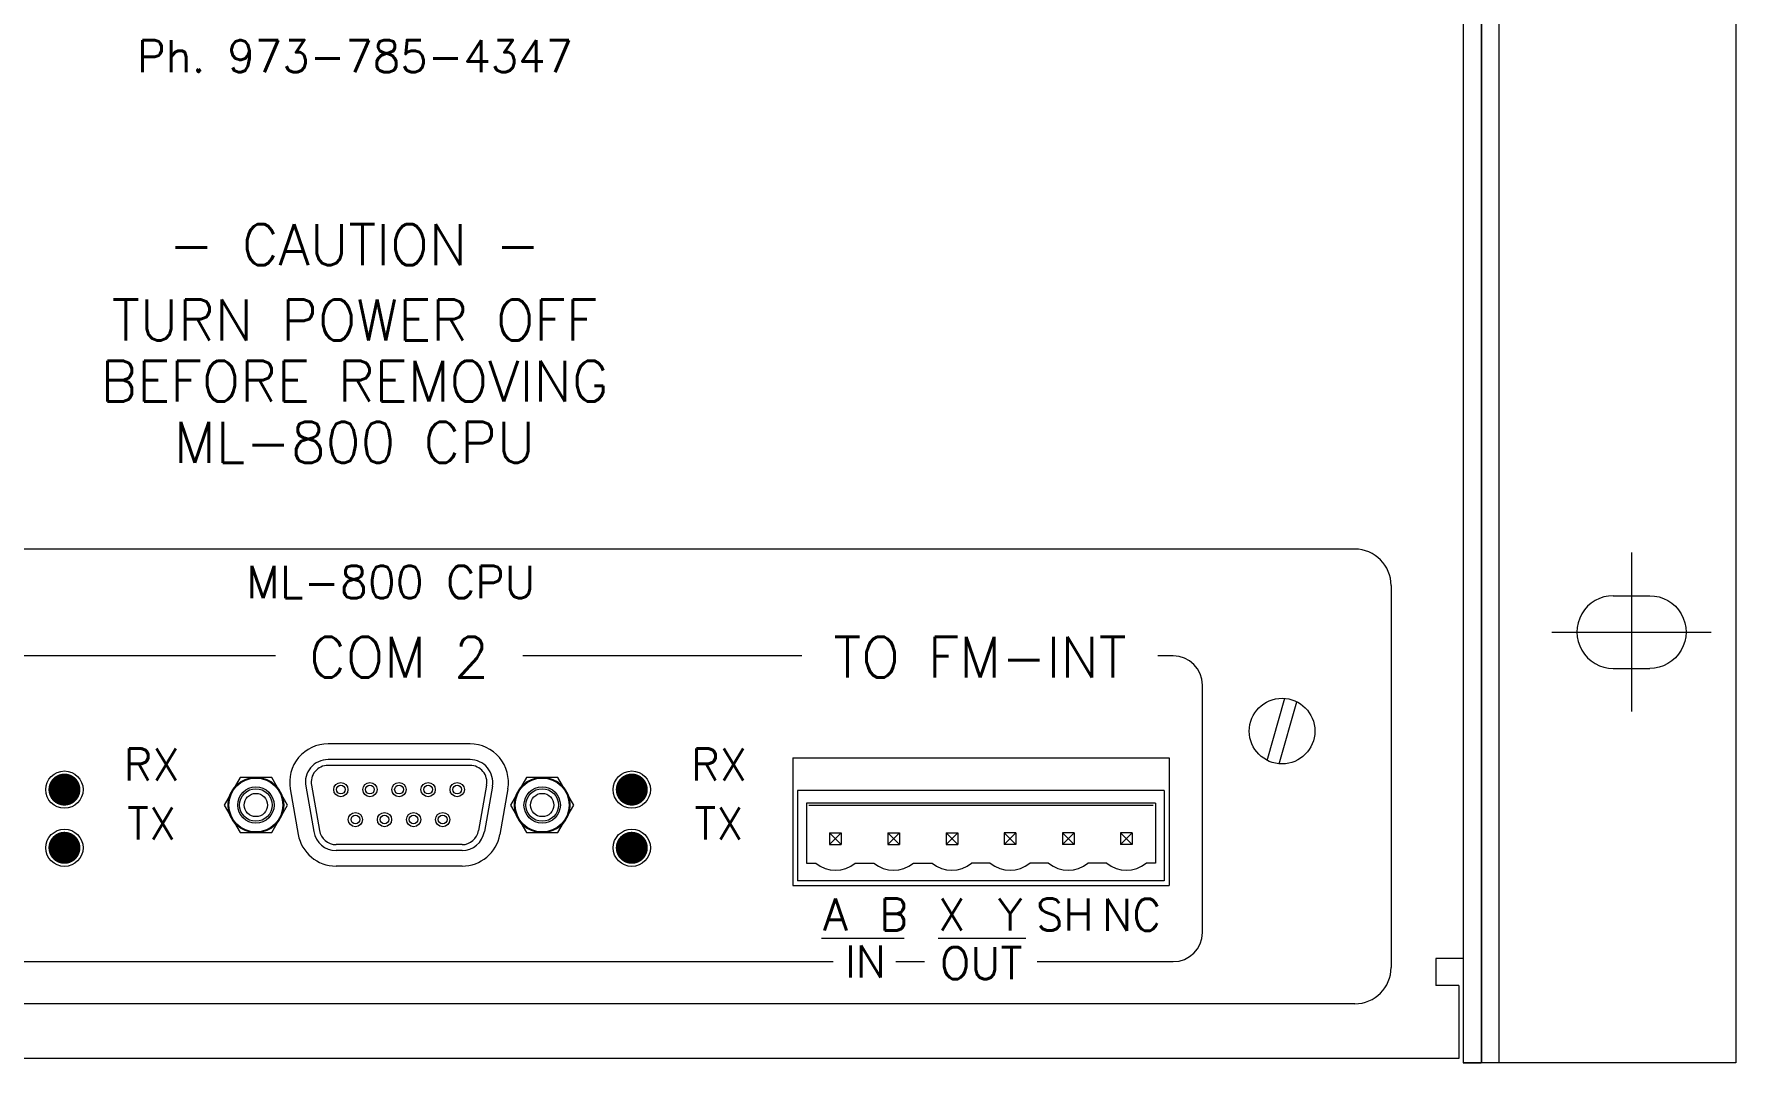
# Model space of a CAD drawing. Header units: inches. Extents: x 4.4 to 24.6, y 1.9 to 17.4.
# Drawn here: x 17.54 to 23.39, y 2.42 to 5.96 of the extents above; entities that cross this region are included whole.
import ezdxf
from ezdxf.enums import TextEntityAlignment as Align

# ---------------------------------------------------------------- set-up
doc = ezdxf.new("R2010")
doc.units = ezdxf.units.IN
doc.header["$LTSCALE"] = 0.4
doc.header["$MEASUREMENT"] = 0
for name, color, linetype, lineweight in [('ML800-DIMENSION', 7, 'Continuous', 9), ('ML800-OBJECT', 7, 'Continuous', 15), ('ML800-TEXT', 7, 'Continuous', 9)]:
    doc.layers.add(name, color=color, linetype=linetype, lineweight=lineweight)
doc.layers.add('ML800-LED', color=251, linetype='Continuous')
doc.styles.add('TERMINALS', font='romans.shx', dxfattribs={"height": 0.11})
doc.styles.add('TITLE', font='romans.shx', dxfattribs={"height": 0.14})

msp = doc.modelspace()

# ---------------------------------------------------------------- linework, layer by layer
at = {"layer": 'ML800-DIMENSION'}
for p, q in [((23.03287559444572, 4.178558834389185), (23.03287559444572, 3.63212501113184)), ((22.75902214502867, 3.904705384972142), (23.30672904386277, 3.904705384972142))]:
    msp.add_line(p, q, dxfattribs=at)
at = {"layer": 'ML800-LED', "const_width": 0.055}
for points in [[(17.67433506017581, 3.363706884972156, 1), (17.6193350601758, 3.363706884972156, 1)], [(19.62433506017582, 3.363706884972156, 1), (19.56933506017581, 3.363706884972156, 1)], [(17.67433506017581, 3.163706884972157, 1), (17.6193350601758, 3.163706884972157, 1)], [(19.62433506017582, 3.163706884972157, 1), (19.56933506017581, 3.163706884972157, 1)]]:
    msp.add_lwpolyline(points, format="xyb", close=True, dxfattribs=at)
at = {"layer": 'ML800-OBJECT'}
for p, q in [((22.51687559444573, 9.384706884972132), (22.51687559444573, 2.424706884972145)), ((22.57687559444573, 9.384706884972132), (22.57687559444573, 2.424706884972145)), ((23.39187559444573, 9.384706884972132), (23.39187559444573, 2.424706884972145)), ((22.45387559444573, 9.307704884972132), (22.45387559444573, 2.424706884972138)), ((22.51587559444573, 9.307704884972132), (22.51587559444573, 2.424706884972135)), ((22.08177559444572, 4.189706884972139), (15.45579452590591, 4.189706884972149)), ((22.20677559444572, 4.064706884972139), (22.20677559444572, 2.752706884972141)), ((22.97037559444571, 4.029705384972142), (23.09537559444571, 4.029705384972142)), ((22.97037559444571, 3.779705384972142), (23.09537559444571, 3.779705384972142)), ((21.78049516947986, 3.464097182420271), (21.84160234723433, 3.677203236743594)), ((21.82153110418846, 3.452247805073611), (21.88268200686314, 3.665506346315169)), ((19.04083506017581, 3.52070688497216), (18.55283506017581, 3.52070688497216)), ((19.04083506017581, 3.466706884972158), (18.55283506017581, 3.466706884972158)), ((20.1498755944457, 3.472706884972144), (21.44387559444572, 3.472706884972144)), ((20.1498755944457, 3.472706884972144), (20.1498755944457, 3.034706884972152)), ((21.44387559444572, 3.472706884972144), (21.44387559444572, 3.034706884972152)), ((19.04083506017581, 3.446706884972147), (18.55283506017581, 3.446706884972147)), ((18.42284043677821, 3.365785325520111), (18.45034744576873, 3.209785325520133)), ((18.47602005544086, 3.375162327114129), (18.50352706443139, 3.219162327114137)), ((18.49571621050111, 3.378635290667464), (18.52322321949163, 3.222635290667486)), ((19.09795390985052, 3.378635290667464), (19.07044690086001, 3.222635290667486)), ((19.11765006491077, 3.375162327114129), (19.09014305592026, 3.219162327114137)), ((19.17082968357344, 3.365785325520111), (19.14332267458291, 3.209785325520133)), ((21.42687559444572, 3.360706884972152), (20.16687559444571, 3.360706884972149)), ((20.16687559444571, 3.360706884972152), (20.16687559444571, 3.05070688497215)), ((21.42687559444572, 3.360706884972152), (21.42687559444572, 3.05070688497215)), ((21.39687559444572, 3.316706884972148), (20.19687559444571, 3.316706884972163)), ((20.19687559444571, 3.316706884972163), (20.19687559444571, 3.110706884972152)), ((20.20487559444572, 3.310706884972148), (21.38887559444571, 3.310706884972148)), ((21.39687559444572, 3.316706884972148), (21.39687559444572, 3.110706884972152)), ((19.0133280511853, 3.174706884972156), (18.58034206916634, 3.174706884972156)), ((20.27687559444571, 3.214706884972152), (20.31687559444571, 3.214706884972152)), ((20.27687559444571, 3.214706884972152), (20.27687559444571, 3.174706884972145)), ((20.27687559444571, 3.174706884972145), (20.31687559444571, 3.214706884972152)), ((20.27687559444571, 3.214706884972152), (20.31687559444571, 3.174706884972145)), ((20.27687559444571, 3.174706884972145), (20.31687559444571, 3.174706884972145)), ((20.31687559444571, 3.214706884972152), (20.31687559444571, 3.174706884972145)), ((20.47687559444572, 3.214706884972152), (20.51687559444571, 3.174706884972145)), ((20.47687559444572, 3.174706884972145), (20.51687559444571, 3.214706884972152)), ((20.47687559444572, 3.214706884972152), (20.47687559444572, 3.174706884972145)), ((20.47687559444572, 3.214706884972152), (20.51687559444571, 3.214706884972152)), ((20.47687559444572, 3.174706884972145), (20.51687559444571, 3.174706884972145)), ((20.51687559444571, 3.214706884972152), (20.51687559444571, 3.174706884972145)), ((20.67687559444571, 3.214706884972152), (20.71687559444572, 3.174706884972145)), ((20.67687559444572, 3.174706884972145), (20.71687559444572, 3.214706884972152)), ((20.67687559444571, 3.214706884972152), (20.71687559444572, 3.214706884972152)), ((20.67687559444571, 3.214706884972152), (20.67687559444572, 3.174706884972145)), ((20.67687559444572, 3.174706884972145), (20.71687559444572, 3.174706884972145)), ((20.71687559444572, 3.214706884972152), (20.71687559444572, 3.174706884972145)), ((20.87687559444571, 3.214706884972152), (20.87687559444571, 3.174706884972145)), ((20.91687559444572, 3.214706884972152), (20.87687559444571, 3.174706884972145)), ((20.91687559444572, 3.174706884972145), (20.87687559444571, 3.214706884972152)), ((20.91687559444572, 3.214706884972152), (20.87687559444571, 3.214706884972152)), ((20.91687559444572, 3.174706884972145), (20.87687559444571, 3.174706884972145)), ((20.91687559444572, 3.214706884972152), (20.91687559444572, 3.174706884972145)), ((21.11687559444572, 3.214706884972152), (21.07687559444572, 3.214706884972152)), ((21.11687559444572, 3.174706884972145), (21.07687559444572, 3.214706884972152)), ((21.11687559444572, 3.214706884972152), (21.07687559444572, 3.174706884972145)), ((21.07687559444572, 3.214706884972152), (21.07687559444572, 3.174706884972145)), ((21.11687559444572, 3.174706884972145), (21.07687559444572, 3.174706884972145)), ((21.11687559444572, 3.214706884972152), (21.11687559444572, 3.174706884972145)), ((21.31687559444572, 3.214706884972152), (21.27687559444572, 3.214706884972152)), ((21.31687559444572, 3.174706884972145), (21.27687559444572, 3.214706884972152)), ((21.31687559444572, 3.214706884972152), (21.27687559444572, 3.174706884972145)), ((21.27687559444572, 3.214706884972152), (21.27687559444572, 3.174706884972145)), ((21.31687559444572, 3.174706884972145), (21.27687559444572, 3.174706884972145)), ((21.31687559444572, 3.214706884972152), (21.31687559444572, 3.174706884972145)), ((19.0133280511853, 3.15470688497216), (18.58034206916634, 3.15470688497216)), ((19.0133280511853, 3.100706884972161), (18.58034206916634, 3.100706884972161)), ((20.19687559444571, 3.110706884972152), (20.22899334345181, 3.110706884972152)), ((20.36475784543876, 3.110706884972152), (20.42899334345181, 3.110706884972152)), ((20.56475784543963, 3.110706884972152), (20.6289933434518, 3.110706884972152)), ((20.82899334345181, 3.110706884972152), (20.76475784543961, 3.110706884972167)), ((21.02899334345181, 3.110706884972152), (20.96475784543963, 3.110706884972152)), ((21.22899334345181, 3.110706884972152), (21.16475784543963, 3.110706884972152)), ((21.39687559444572, 3.110706884972152), (21.36475784543963, 3.110706884972152)), ((21.42687559444572, 3.05070688497215), (20.16687559444571, 3.05070688497215)), ((20.1498755944457, 3.034706884972152), (21.44387559444572, 3.034706884972152)), ((22.45387559444573, 2.78370688497214), (22.36087559444572, 2.783706884972136)), ((22.36087559444572, 2.783706884972136), (22.36087559444572, 2.690706884972147)), ((22.43887559444573, 2.690706884972147), (22.36087559444572, 2.690706884972147)), ((22.43887559444573, 2.690706884972147), (22.43887559444573, 2.439706884972139)), ((22.08177559444572, 2.627706884972141), (15.45579452590591, 2.627706884972148)), ((22.43887559444573, 2.439706884972139), (5.344875594445728, 2.439706884972146)), ((22.45387559444573, 2.424706884972138), (22.51587559444573, 2.424706884972135)), ((23.39187559444573, 2.424706884972145), (22.45687559444573, 2.424706884972142))]:
    msp.add_line(p, q, dxfattribs=at)
for points in [[(18.35910598547965, 3.216706884972158), (18.41337691078346, 3.310706884972152), (18.35910598547965, 3.40470688497216), (18.250564134872, 3.40470688497216), (18.19629320956817, 3.310706884972152), (18.250564134872, 3.216706884972158)], [(19.34310598547964, 3.216706884972158), (19.39737691078347, 3.310706884972152), (19.34310598547964, 3.40470688497216), (19.23456413487199, 3.40470688497216), (19.18029320956817, 3.310706884972152), (19.23456413487199, 3.216706884972158)]]:
    msp.add_lwpolyline(points, close=True, dxfattribs=at)
for centre, radius in [((21.83177559444573, 3.564706884972139), 0.1129247281699435), ((17.6468350601758, 3.363706884972158), 0.064), ((18.30483506017582, 3.310706884972153), 0.0955), ((18.30483506017582, 3.310706884972153), 0.0926000000000009), ((19.28883506017581, 3.310706884972153), 0.0955), ((19.28883506017581, 3.310706884972153), 0.0926000000000009), ((19.59683506017581, 3.363706884972158), 0.064), ((18.30483506017581, 3.310706884972153), 0.0625), ((18.30483506017582, 3.310706884972153), 0.056), ((18.30483506017582, 3.310706884972153), 0.04), ((18.59683506017582, 3.363706884972151), 0.0245000000000051), ((18.59683506017582, 3.363706884972151), 0.0150000000000041), ((18.69683506017581, 3.363706884972151), 0.0245000000000051), ((18.69683506017581, 3.363706884972151), 0.0150000000000041), ((18.79683506017581, 3.363706884972151), 0.0245000000000051), ((18.79683506017581, 3.363706884972151), 0.0150000000000041), ((18.89683506017582, 3.363706884972151), 0.0245000000000051), ((18.89683506017582, 3.363706884972151), 0.0150000000000041), ((18.99683506017581, 3.363706884972151), 0.0245000000000051), ((18.99683506017581, 3.363706884972151), 0.0150000000000041), ((19.28883506017582, 3.310706884972153), 0.0625), ((19.28883506017581, 3.310706884972153), 0.056), ((19.28883506017581, 3.310706884972153), 0.04), ((18.64683506017582, 3.260706884972156), 0.0245000000000051), ((18.74683506017581, 3.260706884972156), 0.0245000000000051), ((18.84683506017581, 3.260706884972156), 0.0245000000000051), ((18.94683506017581, 3.260706884972156), 0.0245000000000051), ((17.6468350601758, 3.163706884972159), 0.064), ((18.64683506017582, 3.260706884972156), 0.0150000000000041), ((18.74683506017581, 3.260706884972156), 0.0150000000000041), ((18.84683506017581, 3.260706884972156), 0.0150000000000041), ((18.94683506017581, 3.260706884972156), 0.0150000000000041), ((19.59683506017581, 3.163706884972159), 0.064)]:
    msp.add_circle(centre, radius, dxfattribs=at)
for centre, radius, start, end in [((22.08177559444572, 4.064706884972139), 0.125, 0, 90), ((22.97037559444571, 3.904705384972142), 0.125, 89.99999299999995, 270), ((18.55283506017581, 3.388706884972156), 0.132, 90, 189.9999999999987), ((19.04083506017581, 3.388706884972156), 0.132, 350.000000000001, 90), ((18.55283506017581, 3.388706884972156), 0.078, 90, 189.9999999999987), ((19.04083506017581, 3.388706884972156), 0.078, 350.000000000001, 90), ((18.55283506017581, 3.388706884972156), 0.058, 90, 189.9999999999987), ((19.04083506017581, 3.388706884972156), 0.058, 350.000000000001, 90), ((18.58034206916633, 3.232706884972165), 0.078, 190.0000000000002, 270), ((18.58034206916633, 3.232706884972165), 0.058, 190.0000000000002, 270), ((19.0133280511853, 3.232706884972165), 0.058, 270, 349.9999999999997), ((19.0133280511853, 3.232706884972165), 0.078, 270, 349.9999999999997), ((18.58034206916633, 3.232706884972165), 0.132, 190.0000000000002, 270), ((19.0133280511853, 3.232706884972165), 0.132, 270, 349.9999999999997), ((20.29687559444572, 3.19470688497215), 0.1080000000000005, 231.0575587310174, 308.9424412689826), ((20.49687559444572, 3.19470688497215), 0.1080000000000005, 231.0575587310174, 308.9424412689826), ((20.69687559444572, 3.19470688497215), 0.1080000000000005, 231.0575587310174, 308.9424412689826), ((20.89687559444572, 3.19470688497215), 0.1080000000000005, 231.0575587310174, 308.9424412689826), ((21.09687559444572, 3.19470688497215), 0.1080000000000005, 231.0575587310174, 308.9424412689826), ((21.29687559444572, 3.19470688497215), 0.1080000000000005, 231.0575587310174, 308.9424412689826), ((22.08177559444572, 2.752706884972141), 0.125, 270, 0)]:
    msp.add_arc(centre, radius, start, end, dxfattribs=at)
at = {"layer": 'ML800-OBJECT', "extrusion": (0, 0, -1)}
msp.add_arc((-23.09537559444571, 3.904705384972142), 0.125, 89.99999199999976, 269.9999989999998, dxfattribs=at)
at = {"layer": 'ML800-TEXT'}
for p, q in [((18.37183506017582, 3.822706884972145), (17.27183506017581, 3.822706884972149)), ((20.18166635899386, 3.822706884972145), (19.22183506017581, 3.822706884972145)), ((21.45787559444574, 3.822706884972145), (21.40508482989762, 3.822706884972145)), ((21.55787559444574, 2.872706884972142), (21.55787559444574, 3.722706884972144)), ((20.24943506017582, 2.853125011131837), (20.53343506017583, 2.853125011131837)), ((20.64943506017625, 2.853125011131844), (20.95143506017624, 2.853125011131844)), ((16.08587559444569, 2.772706884972116), (20.28943506017498, 2.772706884972134)), ((20.50431612871559, 2.772706884972134), (20.6033161287156, 2.772706884972137)), ((20.99043506017582, 2.772706884972137), (21.45787559444574, 2.772706884972141))]:
    msp.add_line(p, q, dxfattribs=at)
for centre, start, end in [((21.45787559444574, 3.722706884972144), 0, 90), ((21.45787559444574, 2.872706884972142), 270, 0)]:
    msp.add_arc(centre, 0.1000000000000014, start, end, dxfattribs=at)

# ---------------------------------------------------------------- texts
for s, height, style, p in [('Ph. 973-785-4347', 0.10999989, 'TERMINALS', (18.64543506017582, 5.883153937131854)), ('- CAUTION -', 0.14, 'TITLE', (18.64383506017581, 5.235443182297158)), ('TURN POWER OFF', 0.14, 'TITLE', (18.64383506017581, 4.976761695672193)), ('BEFORE REMOVING', 0.14, 'TITLE', (18.64383506017581, 4.766761695672192)), ('ML-800 CPU', 0.14, 'TITLE', (18.64383506017581, 4.556706884972149)), ('ML-800 CPU', 0.112, 'TITLE', (18.76878506017581, 4.076685738121609)), ('COM 2', 0.14, 'TITLE', (18.79683506017581, 3.818706884972156)), ('TO FM-INT', 0.14, 'TITLE', (20.79387559444571, 3.818706884972156)), ('RX', 0.11, 'TERMINALS', (17.9468350601758, 3.449706884972149)), ('RX', 0.11, 'TERMINALS', (19.89683506017581, 3.449706884972149)), ('TX', 0.11, 'TERMINALS', (17.9468350601758, 3.247706884972151)), ('TX', 0.11, 'TERMINALS', (19.89683506017581, 3.247706884972151)), ('A', 0.11, 'TERMINALS', (20.29687559444572, 2.934706884972152)), ('B', 0.11, 'TERMINALS', (20.49687559444572, 2.934706884972152)), ('X', 0.11, 'TERMINALS', (20.69687559444572, 2.934706884972152)), ('Y', 0.11, 'TERMINALS', (20.89687559444572, 2.934706884972152)), ('SH', 0.11, 'TERMINALS', (21.08487559444572, 2.934706884972152)), ('NC', 0.11, 'TERMINALS', (21.31487559444572, 2.933706884972155)), ('IN', 0.11, 'TERMINALS', (20.39987559444572, 2.77270688497215)), ('OUT', 0.11, 'TERMINALS', (20.79787559444614, 2.767706884972158))]:
    msp.add_text(s, height=height, dxfattribs=dict(at, style=style)).set_placement(p, align=Align.MIDDLE)

doc.saveas('drawing.dxf')
